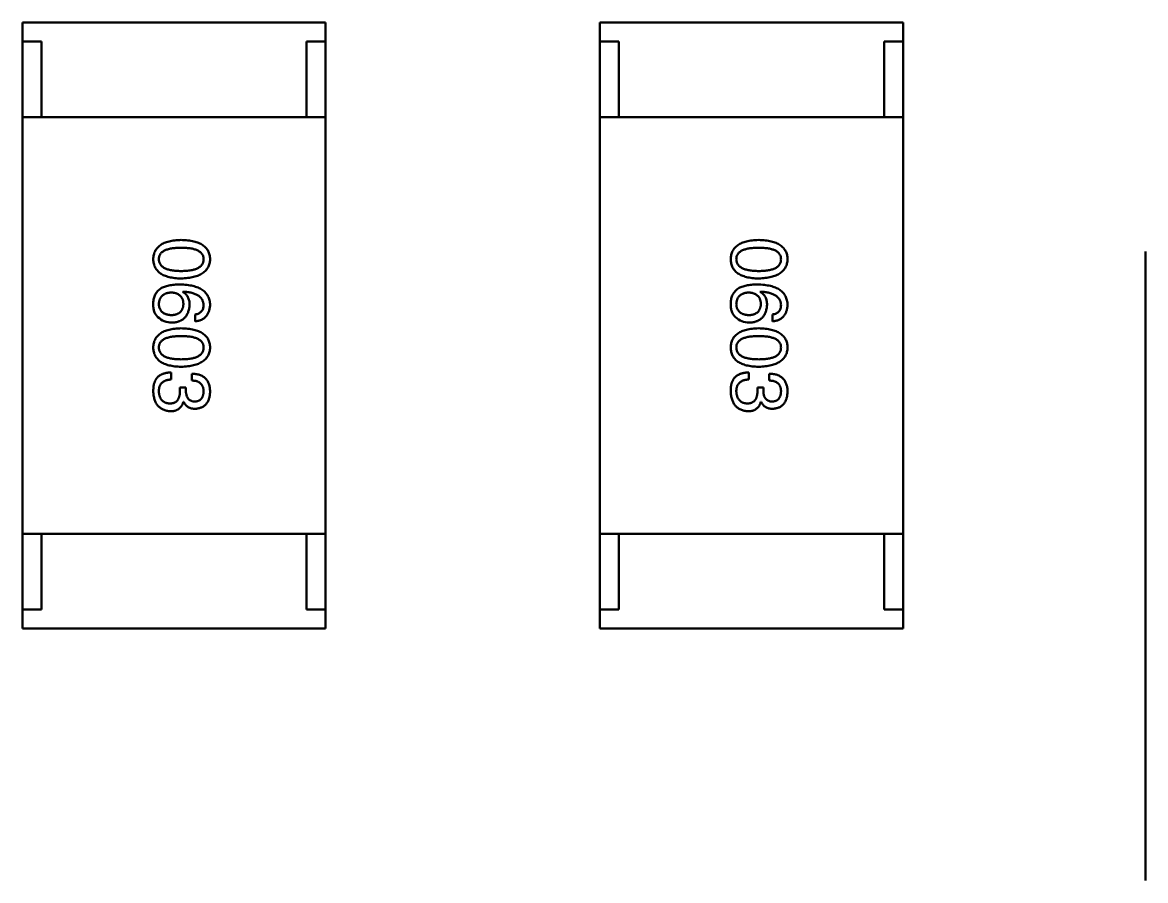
# Model space of a CAD drawing. Header units: millimetres. Extents: x 37 to 395, y 164 to 266.
# Drawn here: x 324.875 to 327.839, y 225.916 to 228.181 of the extents above; entities that cross this region are included whole.
import ezdxf

# ---------------------------------------------------------------- set-up
doc = ezdxf.new("R2010")
doc.units = ezdxf.units.MM
doc.header["$LTSCALE"] = 0.75
doc.layers.add('Visible', color=7, linetype='Continuous', lineweight=50)

msp = doc.modelspace()

# ---------------------------------------------------------------- linework, layer by layer
at = {"layer": 'Visible'}
for p, q in [((325.6752, 228.1808), (324.8752, 228.1808)), ((324.8752, 228.1308), (324.8752, 228.1808)), ((325.6752, 228.1308), (325.6752, 228.1808)), ((327.1992, 228.1808), (326.3992, 228.1808)), ((326.3992, 228.1308), (326.3992, 228.1808)), ((327.1992, 228.1308), (327.1992, 228.1808)), ((324.8752, 227.9308), (324.8752, 228.1308)), ((324.8752, 228.1308), (324.9252, 228.1308)), ((324.9252, 228.1308), (324.9252, 227.9308)), ((325.6252, 227.9308), (325.6252, 228.1308)), ((325.6252, 228.1308), (325.6752, 228.1308)), ((325.6752, 227.9308), (325.6752, 228.1308)), ((326.3992, 227.9308), (326.3992, 228.1308)), ((326.3992, 228.1308), (326.4492, 228.1308)), ((326.4492, 228.1308), (326.4492, 227.9308)), ((327.1492, 227.9308), (327.1492, 228.1308)), ((327.1492, 228.1308), (327.1992, 228.1308)), ((327.1992, 227.9308), (327.1992, 228.1308)), ((324.8752, 226.8308), (324.8752, 227.9308)), ((324.8752, 227.9308), (325.6752, 227.9308)), ((325.6252, 227.9308), (324.9252, 227.9308)), ((325.6752, 227.9308), (325.6752, 226.8308)), ((326.3992, 226.8308), (326.3992, 227.9308)), ((326.3992, 227.9308), (327.1992, 227.9308)), ((327.1492, 227.9308), (326.4492, 227.9308)), ((327.1992, 227.9308), (327.1992, 226.8308)), ((327.8392, 227.5762), (327.8392, 227.5759)), ((327.8392, 227.5759), (327.8392, 225.9159)), ((325.2983, 227.4695), (325.2991, 227.4703)), ((326.8223, 227.4695), (326.8231, 227.4703)), ((325.331, 227.4097), (325.331, 227.3916)), ((326.855, 227.4097), (326.855, 227.3916)), ((325.2679, 227.238), (325.2679, 227.2569)), ((325.322, 227.2536), (325.322, 227.2355)), ((326.7919, 227.238), (326.7919, 227.2569)), ((326.846, 227.2536), (326.846, 227.2355)), ((325.2909, 227.2175), (325.2909, 227.2085)), ((325.3065, 227.2175), (325.2909, 227.2175)), ((325.3065, 227.2077), (325.3065, 227.2175)), ((326.8149, 227.2175), (326.8149, 227.2085)), ((326.8305, 227.2175), (326.8149, 227.2175)), ((326.8305, 227.2077), (326.8305, 227.2175)), ((325.2999, 227.179), (325.3007, 227.179)), ((326.8239, 227.179), (326.8247, 227.179)), ((324.8752, 226.8308), (324.8752, 226.6308)), ((324.8752, 226.8308), (325.6752, 226.8308)), ((325.6252, 226.8308), (324.9252, 226.8308)), ((324.9252, 226.6308), (324.9252, 226.8308)), ((325.6252, 226.8308), (325.6252, 226.6308)), ((325.6752, 226.8308), (325.6752, 226.6308)), ((326.3992, 226.8308), (326.3992, 226.6308)), ((326.3992, 226.8308), (327.1992, 226.8308)), ((327.1492, 226.8308), (326.4492, 226.8308)), ((326.4492, 226.6308), (326.4492, 226.8308)), ((327.1492, 226.8308), (327.1492, 226.6308)), ((327.1992, 226.8308), (327.1992, 226.6308)), ((324.8752, 226.6308), (324.9252, 226.6308)), ((324.8752, 226.6308), (324.8752, 226.5808)), ((325.6252, 226.6308), (325.6752, 226.6308)), ((325.6752, 226.6308), (325.6752, 226.5808)), ((326.3992, 226.6308), (326.4492, 226.6308)), ((326.3992, 226.6308), (326.3992, 226.5808)), ((327.1492, 226.6308), (327.1992, 226.6308)), ((327.1992, 226.6308), (327.1992, 226.5808)), ((325.6752, 226.5808), (324.8752, 226.5808)), ((327.1992, 226.5808), (326.3992, 226.5808)), ((327.8392, 225.9159), (327.8392, 225.9156))]:
    msp.add_line(p, q, dxfattribs=at)
for centre in [(325.2689, 227.4403), (326.7929, 227.4403)]:
    msp.add_arc(centre, 0.0519, 225.691, 270.7052, dxfattribs=at)
for points, knots in [([(325.2942, 227.6066), (325.2912, 227.6065), (325.2855, 227.6063), (325.2772, 227.6055), (325.2695, 227.6044), (325.2623, 227.6029), (325.2557, 227.601), (325.2497, 227.5988), (325.2442, 227.5962), (325.2393, 227.5932), (325.2349, 227.5898), (325.2311, 227.5861), (325.2279, 227.5819), (325.2252, 227.5774), (325.2231, 227.5725), (325.2216, 227.5673), (325.2207, 227.5616), (325.2205, 227.5578), (325.2204, 227.5558)], [0, 0, 0, 0, 0.087693, 0.170223, 0.247496, 0.319826, 0.387768, 0.451403, 0.511459, 0.568358, 0.622671, 0.675251, 0.726739, 0.778422, 0.830759, 0.884394, 0.940865, 1, 1, 1, 1]), ([(325.3704, 227.5558), (325.3703, 227.5578), (325.3701, 227.5616), (325.3692, 227.5673), (325.3676, 227.5725), (325.3654, 227.5774), (325.3627, 227.5819), (325.3593, 227.5861), (325.3554, 227.5898), (325.3509, 227.5932), (325.3458, 227.5962), (325.3401, 227.5988), (325.3339, 227.601), (325.3271, 227.6029), (325.3197, 227.6044), (325.3117, 227.6055), (325.3031, 227.6063), (325.2972, 227.6065), (325.2942, 227.6066)], [0, 0, 0, 0, 0.057911, 0.113262, 0.165956, 0.217443, 0.268511, 0.319665, 0.372, 0.426129, 0.483365, 0.543779, 0.607756, 0.676562, 0.749704, 0.827713, 0.911177, 1, 1, 1, 1]), ([(326.8182, 227.6066), (326.8152, 227.6065), (326.8095, 227.6063), (326.8012, 227.6055), (326.7935, 227.6044), (326.7863, 227.6029), (326.7797, 227.601), (326.7737, 227.5988), (326.7682, 227.5962), (326.7633, 227.5932), (326.7589, 227.5898), (326.7551, 227.5861), (326.7519, 227.5819), (326.7492, 227.5774), (326.7471, 227.5725), (326.7456, 227.5673), (326.7447, 227.5616), (326.7445, 227.5578), (326.7444, 227.5558)], [0, 0, 0, 0, 0.087693, 0.170223, 0.247496, 0.319826, 0.387768, 0.451403, 0.511459, 0.568358, 0.622671, 0.675251, 0.726739, 0.778422, 0.830759, 0.884394, 0.940865, 1, 1, 1, 1]), ([(326.8944, 227.5558), (326.8943, 227.5578), (326.8941, 227.5616), (326.8932, 227.5673), (326.8916, 227.5725), (326.8894, 227.5774), (326.8867, 227.5819), (326.8833, 227.5861), (326.8794, 227.5898), (326.8749, 227.5932), (326.8698, 227.5962), (326.8641, 227.5988), (326.8579, 227.601), (326.8511, 227.6029), (326.8437, 227.6044), (326.8357, 227.6055), (326.8271, 227.6063), (326.8212, 227.6065), (326.8182, 227.6066)], [0, 0, 0, 0, 0.057911, 0.113262, 0.165956, 0.217443, 0.268511, 0.319665, 0.372, 0.426129, 0.483365, 0.543779, 0.607756, 0.676562, 0.749704, 0.827713, 0.911177, 1, 1, 1, 1]), ([(325.2351, 227.5558), (325.2352, 227.557), (325.2353, 227.5594), (325.236, 227.5629), (325.2371, 227.5661), (325.2388, 227.5691), (325.2409, 227.5719), (325.2434, 227.5744), (325.2465, 227.5766), (325.25, 227.5786), (325.2539, 227.5804), (325.2583, 227.582), (325.2632, 227.5832), (325.2685, 227.5843), (325.2742, 227.5851), (325.2805, 227.5857), (325.2872, 227.586), (325.2918, 227.5861), (325.2942, 227.5861)], [0, 0, 0, 0, 0.049766, 0.097012, 0.143225, 0.188786, 0.235079, 0.282962, 0.333687, 0.387747, 0.445963, 0.508657, 0.576545, 0.649868, 0.72822, 0.812712, 0.903543, 1, 1, 1, 1]), ([(325.2942, 227.5861), (325.2965, 227.5861), (325.3012, 227.586), (325.3079, 227.5857), (325.3141, 227.5851), (325.3199, 227.5843), (325.3252, 227.5832), (325.33, 227.582), (325.3344, 227.5804), (325.3384, 227.5786), (325.3419, 227.5766), (325.3449, 227.5744), (325.3474, 227.5718), (325.3496, 227.5691), (325.3512, 227.5661), (325.3524, 227.5629), (325.353, 227.5594), (325.3531, 227.557), (325.3532, 227.5558)], [0, 0, 0, 0, 0.096452, 0.187278, 0.271765, 0.350519, 0.423437, 0.491321, 0.554011, 0.612224, 0.666281, 0.717003, 0.764884, 0.811423, 0.856783, 0.902993, 0.950236, 1, 1, 1, 1]), ([(326.7591, 227.5558), (326.7592, 227.557), (326.7593, 227.5594), (326.76, 227.5629), (326.7611, 227.5661), (326.7628, 227.5691), (326.7649, 227.5719), (326.7674, 227.5744), (326.7705, 227.5766), (326.774, 227.5786), (326.7779, 227.5804), (326.7823, 227.582), (326.7872, 227.5832), (326.7925, 227.5843), (326.7982, 227.5851), (326.8045, 227.5857), (326.8112, 227.586), (326.8158, 227.5861), (326.8182, 227.5861)], [0, 0, 0, 0, 0.049766, 0.097012, 0.143225, 0.188786, 0.235079, 0.282962, 0.333687, 0.387747, 0.445963, 0.508657, 0.576545, 0.649868, 0.72822, 0.812712, 0.903543, 1, 1, 1, 1]), ([(326.8182, 227.5861), (326.8205, 227.5861), (326.8252, 227.586), (326.8319, 227.5857), (326.8381, 227.5851), (326.8439, 227.5843), (326.8492, 227.5832), (326.854, 227.582), (326.8584, 227.5804), (326.8624, 227.5786), (326.8659, 227.5766), (326.8689, 227.5744), (326.8714, 227.5718), (326.8736, 227.5691), (326.8752, 227.5661), (326.8764, 227.5629), (326.877, 227.5594), (326.8771, 227.557), (326.8772, 227.5558)], [0, 0, 0, 0, 0.096452, 0.187278, 0.271765, 0.350519, 0.423437, 0.491321, 0.554011, 0.612224, 0.666281, 0.717003, 0.764884, 0.811423, 0.856783, 0.902993, 0.950236, 1, 1, 1, 1]), ([(325.2204, 227.5558), (325.2205, 227.5538), (325.2207, 227.5499), (325.2216, 227.5443), (325.2231, 227.539), (325.2252, 227.5341), (325.2279, 227.5296), (325.2311, 227.5255), (325.2349, 227.5217), (325.2392, 227.5183), (325.2442, 227.5153), (325.2497, 227.5127), (325.2557, 227.5105), (325.2623, 227.5086), (325.2695, 227.5071), (325.2772, 227.506), (325.2855, 227.5052), (325.2912, 227.505), (325.2942, 227.5049)], [0, 0, 0, 0, 0.059134, 0.115603, 0.169236, 0.221572, 0.273254, 0.32474, 0.377319, 0.431815, 0.488555, 0.548609, 0.612242, 0.680182, 0.75251, 0.829782, 0.91231, 1, 1, 1, 1]), ([(325.2942, 227.5246), (325.2918, 227.5246), (325.2873, 227.5247), (325.2807, 227.525), (325.2745, 227.5256), (325.2688, 227.5265), (325.2635, 227.5276), (325.2587, 227.5289), (325.2543, 227.5305), (325.2504, 227.5323), (325.2469, 227.5344), (325.2438, 227.5367), (325.2412, 227.5392), (325.2391, 227.5421), (325.2374, 227.5452), (325.2361, 227.5485), (325.2354, 227.552), (325.2352, 227.5545), (325.2351, 227.5558)], [0, 0, 0, 0, 0.094834, 0.184067, 0.267029, 0.344713, 0.417334, 0.484367, 0.546941, 0.604717, 0.65953, 0.710539, 0.759381, 0.806382, 0.853027, 0.900623, 0.949121, 1, 1, 1, 1]), ([(325.2942, 227.5049), (325.2972, 227.5051), (325.303, 227.5053), (325.3115, 227.5062), (325.3194, 227.5074), (325.3268, 227.5089), (325.3335, 227.5108), (325.3398, 227.5131), (325.3454, 227.5157), (325.3505, 227.5188), (325.355, 227.5221), (325.359, 227.5258), (325.3623, 227.5299), (325.3651, 227.5344), (325.3673, 227.5393), (325.369, 227.5444), (325.37, 227.55), (325.3703, 227.5538), (325.3704, 227.5558)], [0, 0, 0, 0, 0.088475, 0.171606, 0.249595, 0.322626, 0.391327, 0.455765, 0.516374, 0.573675, 0.628522, 0.681161, 0.732559, 0.783563, 0.83504, 0.887639, 0.942585, 1, 1, 1, 1]), ([(325.3532, 227.5558), (325.3531, 227.5545), (325.353, 227.5521), (325.3524, 227.5485), (325.3512, 227.5452), (325.3496, 227.5421), (325.3474, 227.5393), (325.3449, 227.5367), (325.3418, 227.5344), (325.3384, 227.5323), (325.3344, 227.5305), (325.33, 227.5289), (325.3252, 227.5276), (325.3199, 227.5265), (325.3141, 227.5256), (325.3079, 227.525), (325.3012, 227.5247), (325.2965, 227.5246), (325.2942, 227.5246)], [0, 0, 0, 0, 0.050604, 0.098688, 0.145699, 0.191791, 0.238625, 0.286717, 0.337546, 0.391814, 0.449755, 0.512106, 0.579685, 0.652048, 0.730262, 0.814146, 0.904281, 1, 1, 1, 1]), ([(326.7444, 227.5558), (326.7445, 227.5538), (326.7447, 227.5499), (326.7456, 227.5443), (326.7471, 227.539), (326.7492, 227.5341), (326.7519, 227.5296), (326.7551, 227.5255), (326.7589, 227.5217), (326.7632, 227.5183), (326.7682, 227.5153), (326.7737, 227.5127), (326.7797, 227.5105), (326.7863, 227.5086), (326.7935, 227.5071), (326.8012, 227.506), (326.8095, 227.5052), (326.8152, 227.505), (326.8182, 227.5049)], [0, 0, 0, 0, 0.059134, 0.115603, 0.169236, 0.221572, 0.273254, 0.32474, 0.377319, 0.431815, 0.488555, 0.548609, 0.612242, 0.680182, 0.75251, 0.829782, 0.91231, 1, 1, 1, 1]), ([(326.8182, 227.5246), (326.8158, 227.5246), (326.8113, 227.5247), (326.8047, 227.525), (326.7985, 227.5256), (326.7928, 227.5265), (326.7875, 227.5276), (326.7827, 227.5289), (326.7783, 227.5305), (326.7744, 227.5323), (326.7709, 227.5344), (326.7678, 227.5367), (326.7652, 227.5392), (326.7631, 227.5421), (326.7614, 227.5452), (326.7601, 227.5485), (326.7594, 227.552), (326.7592, 227.5545), (326.7591, 227.5558)], [0, 0, 0, 0, 0.094834, 0.184067, 0.267029, 0.344713, 0.417334, 0.484367, 0.546941, 0.604717, 0.65953, 0.710539, 0.759381, 0.806382, 0.853027, 0.900623, 0.949121, 1, 1, 1, 1]), ([(326.8182, 227.5049), (326.8212, 227.5051), (326.827, 227.5053), (326.8355, 227.5062), (326.8434, 227.5074), (326.8508, 227.5089), (326.8575, 227.5108), (326.8638, 227.5131), (326.8694, 227.5157), (326.8745, 227.5188), (326.879, 227.5221), (326.883, 227.5258), (326.8863, 227.5299), (326.8891, 227.5344), (326.8913, 227.5393), (326.893, 227.5444), (326.894, 227.55), (326.8943, 227.5538), (326.8944, 227.5558)], [0, 0, 0, 0, 0.088475, 0.171606, 0.249595, 0.322626, 0.391327, 0.455765, 0.516374, 0.573675, 0.628522, 0.681161, 0.732559, 0.783563, 0.83504, 0.887639, 0.942585, 1, 1, 1, 1]), ([(326.8772, 227.5558), (326.8771, 227.5545), (326.877, 227.5521), (326.8764, 227.5485), (326.8752, 227.5452), (326.8736, 227.5421), (326.8714, 227.5393), (326.8689, 227.5367), (326.8659, 227.5344), (326.8624, 227.5323), (326.8584, 227.5305), (326.854, 227.5289), (326.8492, 227.5276), (326.8439, 227.5265), (326.8381, 227.5256), (326.8319, 227.525), (326.8252, 227.5247), (326.8205, 227.5246), (326.8182, 227.5246)], [0, 0, 0, 0, 0.050604, 0.098688, 0.145699, 0.191791, 0.238625, 0.286717, 0.337546, 0.391814, 0.449755, 0.512106, 0.579685, 0.652048, 0.730262, 0.814146, 0.904281, 1, 1, 1, 1]), ([(325.2909, 227.4892), (325.2882, 227.4892), (325.2831, 227.4891), (325.2755, 227.4886), (325.2685, 227.4878), (325.2619, 227.4866), (325.2558, 227.4851), (325.2501, 227.4833), (325.2448, 227.4812), (325.2416, 227.4794), (325.2401, 227.4785)], [0, 0, 0, 0, 0.151498, 0.29521, 0.430242, 0.557137, 0.677306, 0.790845, 0.898111, 1, 1, 1, 1]), ([(325.3704, 227.4351), (325.3703, 227.4372), (325.37, 227.4414), (325.3689, 227.4474), (325.3672, 227.453), (325.3649, 227.4582), (325.362, 227.463), (325.3585, 227.4674), (325.3544, 227.4714), (325.3497, 227.475), (325.3444, 227.4782), (325.3385, 227.481), (325.332, 227.4834), (325.3249, 227.4853), (325.3173, 227.4869), (325.309, 227.4881), (325.3001, 227.4889), (325.294, 227.4891), (325.2909, 227.4892)], [0, 0, 0, 0, 0.058957, 0.115262, 0.16907, 0.221312, 0.273147, 0.324961, 0.377649, 0.432026, 0.488925, 0.549039, 0.612912, 0.680653, 0.753056, 0.830314, 0.912483, 1, 1, 1, 1]), ([(326.8149, 227.4892), (326.8122, 227.4892), (326.8071, 227.4891), (326.7995, 227.4886), (326.7925, 227.4878), (326.7859, 227.4866), (326.7798, 227.4851), (326.7741, 227.4833), (326.7688, 227.4812), (326.7656, 227.4794), (326.7641, 227.4785)], [0, 0, 0, 0, 0.151498, 0.29521, 0.430242, 0.557137, 0.677306, 0.790845, 0.898111, 1, 1, 1, 1]), ([(326.8944, 227.4351), (326.8943, 227.4372), (326.894, 227.4414), (326.8929, 227.4474), (326.8912, 227.453), (326.8889, 227.4582), (326.886, 227.463), (326.8825, 227.4674), (326.8784, 227.4714), (326.8737, 227.475), (326.8684, 227.4782), (326.8625, 227.481), (326.856, 227.4834), (326.8489, 227.4853), (326.8413, 227.4869), (326.833, 227.4881), (326.8241, 227.4889), (326.818, 227.4891), (326.8149, 227.4892)], [0, 0, 0, 0, 0.058957, 0.115262, 0.16907, 0.221312, 0.273147, 0.324961, 0.377649, 0.432026, 0.488925, 0.549039, 0.612912, 0.680653, 0.753056, 0.830314, 0.912483, 1, 1, 1, 1]), ([(325.2401, 227.4785), (325.2386, 227.4774), (325.2356, 227.4752), (325.2317, 227.4713), (325.2284, 227.467), (325.2256, 227.4624), (325.2234, 227.4573), (325.2218, 227.4519), (325.2207, 227.4461), (325.2205, 227.4421), (325.2204, 227.44)], [0, 0, 0, 0, 0.125033, 0.246266, 0.36603, 0.485265, 0.606781, 0.732144, 0.862551, 1, 1, 1, 1]), ([(325.2351, 227.4367), (325.2352, 227.4379), (325.2353, 227.4403), (325.2358, 227.4436), (325.2365, 227.4468), (325.2375, 227.4497), (325.2386, 227.4525), (325.2401, 227.455), (325.2418, 227.4573), (325.2438, 227.4593), (325.2459, 227.4612), (325.2484, 227.4628), (325.251, 227.4642), (325.2539, 227.4654), (325.2571, 227.4663), (325.2605, 227.4671), (325.2641, 227.4676), (325.2666, 227.4678), (325.2679, 227.4679)], [0, 0, 0, 0, 0.070403, 0.137196, 0.200053, 0.260887, 0.31876, 0.37535, 0.430743, 0.485927, 0.541678, 0.598832, 0.657726, 0.719441, 0.783504, 0.851852, 0.923533, 1, 1, 1, 1]), ([(325.2679, 227.4679), (325.2692, 227.4678), (325.2716, 227.4676), (325.2752, 227.4671), (325.2785, 227.4664), (325.2816, 227.4654), (325.2844, 227.4643), (325.287, 227.4629), (325.2894, 227.4613), (325.2915, 227.4595), (325.2934, 227.4575), (325.295, 227.4553), (325.2965, 227.4529), (325.2976, 227.4502), (325.2986, 227.4473), (325.2993, 227.4443), (325.2997, 227.441), (325.2998, 227.4387), (325.2999, 227.4376)], [0, 0, 0, 0, 0.076072, 0.148369, 0.216753, 0.281358, 0.342792, 0.401604, 0.458929, 0.514444, 0.569818, 0.625343, 0.681554, 0.739608, 0.800134, 0.863477, 0.929547, 1, 1, 1, 1]), ([(325.3163, 227.4351), (325.3162, 227.4371), (325.3162, 227.4409), (325.3153, 227.4464), (325.3139, 227.4514), (325.3119, 227.456), (325.3094, 227.4601), (325.3062, 227.4638), (325.3025, 227.467), (325.2997, 227.4687), (325.2983, 227.4695)], [0, 0, 0, 0, 0.144617, 0.279572, 0.40596, 0.526097, 0.64389, 0.760003, 0.877724, 1, 1, 1, 1]), ([(325.2991, 227.4703), (325.3012, 227.4702), (325.3053, 227.4699), (325.3113, 227.4691), (325.3169, 227.4682), (325.322, 227.467), (325.3268, 227.4656), (325.3312, 227.4639), (325.3352, 227.4621), (325.3388, 227.46), (325.342, 227.4576), (325.3448, 227.4551), (325.3473, 227.4523), (325.3492, 227.4493), (325.3509, 227.4461), (325.352, 227.4426), (325.3529, 227.4389), (325.3531, 227.4364), (325.3532, 227.4351)], [0, 0, 0, 0, 0.089218, 0.173709, 0.252753, 0.326963, 0.397099, 0.462534, 0.524018, 0.582178, 0.637235, 0.689955, 0.741228, 0.791618, 0.841661, 0.892925, 0.945259, 1, 1, 1, 1]), ([(326.7641, 227.4785), (326.7626, 227.4774), (326.7596, 227.4752), (326.7557, 227.4713), (326.7524, 227.467), (326.7496, 227.4624), (326.7474, 227.4573), (326.7458, 227.4519), (326.7447, 227.4461), (326.7445, 227.4421), (326.7444, 227.44)], [0, 0, 0, 0, 0.125033, 0.246266, 0.36603, 0.485265, 0.606781, 0.732144, 0.862551, 1, 1, 1, 1]), ([(326.7591, 227.4367), (326.7592, 227.4379), (326.7593, 227.4403), (326.7598, 227.4436), (326.7605, 227.4468), (326.7615, 227.4497), (326.7626, 227.4525), (326.7641, 227.455), (326.7658, 227.4573), (326.7678, 227.4593), (326.7699, 227.4612), (326.7724, 227.4628), (326.775, 227.4642), (326.7779, 227.4654), (326.7811, 227.4663), (326.7845, 227.4671), (326.7881, 227.4676), (326.7906, 227.4678), (326.7919, 227.4679)], [0, 0, 0, 0, 0.070403, 0.137196, 0.200053, 0.260887, 0.31876, 0.37535, 0.430743, 0.485927, 0.541678, 0.598832, 0.657726, 0.719441, 0.783504, 0.851852, 0.923533, 1, 1, 1, 1]), ([(326.7919, 227.4679), (326.7932, 227.4678), (326.7956, 227.4676), (326.7992, 227.4671), (326.8025, 227.4664), (326.8056, 227.4654), (326.8084, 227.4643), (326.811, 227.4629), (326.8134, 227.4613), (326.8155, 227.4595), (326.8174, 227.4575), (326.8191, 227.4553), (326.8205, 227.4529), (326.8216, 227.4502), (326.8226, 227.4473), (326.8233, 227.4443), (326.8238, 227.441), (326.8238, 227.4387), (326.8239, 227.4376)], [0, 0, 0, 0, 0.076072, 0.148369, 0.216753, 0.281358, 0.342792, 0.401604, 0.458929, 0.514444, 0.569818, 0.625343, 0.681554, 0.739608, 0.800134, 0.863477, 0.929547, 1, 1, 1, 1]), ([(326.8403, 227.4351), (326.8402, 227.4371), (326.8402, 227.4409), (326.8393, 227.4464), (326.8379, 227.4514), (326.8359, 227.456), (326.8334, 227.4601), (326.8302, 227.4638), (326.8265, 227.467), (326.8237, 227.4687), (326.8223, 227.4695)], [0, 0, 0, 0, 0.144617, 0.279572, 0.40596, 0.526097, 0.64389, 0.760003, 0.877724, 1, 1, 1, 1]), ([(326.8231, 227.4703), (326.8252, 227.4702), (326.8293, 227.4699), (326.8353, 227.4691), (326.8409, 227.4682), (326.846, 227.467), (326.8508, 227.4656), (326.8552, 227.4639), (326.8592, 227.4621), (326.8628, 227.46), (326.866, 227.4576), (326.8688, 227.4551), (326.8713, 227.4523), (326.8732, 227.4493), (326.8749, 227.4461), (326.876, 227.4426), (326.8769, 227.4389), (326.8771, 227.4364), (326.8772, 227.4351)], [0, 0, 0, 0, 0.089218, 0.173709, 0.252753, 0.326963, 0.397099, 0.462534, 0.524018, 0.582178, 0.637235, 0.689955, 0.741228, 0.791618, 0.841661, 0.892925, 0.945259, 1, 1, 1, 1]), ([(325.2204, 227.44), (325.2204, 227.4379), (325.2203, 227.4338), (325.2208, 227.428), (325.2216, 227.4226), (325.2229, 227.4177), (325.2247, 227.4133), (325.2269, 227.4094), (325.2295, 227.406), (325.2316, 227.4041), (325.2327, 227.4031)], [0, 0, 0, 0, 0.156782, 0.301945, 0.436395, 0.561474, 0.678489, 0.78853, 0.894967, 1, 1, 1, 1]), ([(325.2688, 227.408), (325.2675, 227.4081), (325.2649, 227.4083), (325.2613, 227.4088), (325.2579, 227.4095), (325.2547, 227.4104), (325.2518, 227.4115), (325.2491, 227.4128), (325.2466, 227.4143), (325.2443, 227.416), (325.2424, 227.4179), (325.2406, 227.42), (325.2391, 227.4223), (325.2378, 227.4248), (325.2368, 227.4275), (325.236, 227.4304), (325.2354, 227.4335), (325.2352, 227.4356), (325.2351, 227.4367)], [0, 0, 0, 0, 0.078863, 0.153308, 0.223539, 0.289857, 0.35341, 0.413572, 0.471721, 0.528235, 0.584279, 0.638781, 0.69466, 0.751251, 0.809198, 0.869697, 0.933318, 1, 1, 1, 1]), ([(325.2999, 227.4376), (325.2998, 227.4364), (325.2997, 227.4342), (325.2993, 227.431), (325.2986, 227.4281), (325.2977, 227.4253), (325.2965, 227.4227), (325.2952, 227.4203), (325.2936, 227.4182), (325.2917, 227.4162), (325.2896, 227.4145), (325.2874, 227.4129), (325.2848, 227.4116), (325.282, 227.4104), (325.279, 227.4096), (325.2758, 227.4088), (325.2724, 227.4083), (325.27, 227.4081), (325.2688, 227.408)], [0, 0, 0, 0, 0.069884, 0.136529, 0.199638, 0.259844, 0.317774, 0.374356, 0.430026, 0.485148, 0.5409, 0.597889, 0.657472, 0.718614, 0.783613, 0.85129, 0.923712, 1, 1, 1, 1]), ([(325.2696, 227.3884), (325.2713, 227.3885), (325.2748, 227.3886), (325.2797, 227.3894), (325.2844, 227.3905), (325.2888, 227.3918), (325.2928, 227.3935), (325.2965, 227.3956), (325.2999, 227.398), (325.303, 227.4008), (325.3058, 227.4039), (325.3083, 227.4074), (325.3104, 227.4112), (325.3122, 227.4153), (325.3137, 227.4198), (325.3149, 227.4246), (325.3158, 227.4297), (325.3161, 227.4333), (325.3163, 227.4351)], [0, 0, 0, 0, 0.071527, 0.139094, 0.20346, 0.264939, 0.323904, 0.381383, 0.437591, 0.493343, 0.549401, 0.606085, 0.664838, 0.725424, 0.788712, 0.855452, 0.925772, 1, 1, 1, 1]), ([(325.331, 227.3916), (325.3325, 227.3918), (325.3355, 227.3922), (325.3397, 227.3932), (325.3436, 227.3943), (325.3473, 227.3958), (325.3508, 227.3976), (325.3539, 227.3996), (325.3568, 227.4019), (325.3594, 227.4045), (325.3617, 227.4074), (325.3638, 227.4105), (325.3656, 227.414), (325.3671, 227.4177), (325.3683, 227.4216), (325.3693, 227.4259), (325.37, 227.4304), (325.3703, 227.4335), (325.3704, 227.4351)], [0, 0, 0, 0, 0.06947, 0.136096, 0.199592, 0.260665, 0.319672, 0.377156, 0.433415, 0.489984, 0.546535, 0.604276, 0.663499, 0.725182, 0.788953, 0.855683, 0.926216, 1, 1, 1, 1]), ([(325.3532, 227.4351), (325.3531, 227.4334), (325.353, 227.4301), (325.3519, 227.4256), (325.3502, 227.4215), (325.3477, 227.418), (325.3446, 227.415), (325.3407, 227.4126), (325.3361, 227.4108), (325.3328, 227.4101), (325.331, 227.4097)], [0, 0, 0, 0, 0.136586, 0.261496, 0.378089, 0.490612, 0.605522, 0.725767, 0.8561, 1, 1, 1, 1]), ([(326.7444, 227.44), (326.7444, 227.4379), (326.7443, 227.4338), (326.7448, 227.428), (326.7456, 227.4226), (326.7469, 227.4177), (326.7487, 227.4133), (326.7509, 227.4094), (326.7535, 227.406), (326.7556, 227.4041), (326.7567, 227.4031)], [0, 0, 0, 0, 0.156782, 0.301945, 0.436395, 0.561474, 0.678489, 0.78853, 0.894967, 1, 1, 1, 1]), ([(326.7928, 227.408), (326.7915, 227.4081), (326.7889, 227.4083), (326.7853, 227.4088), (326.7819, 227.4095), (326.7787, 227.4104), (326.7758, 227.4115), (326.7731, 227.4128), (326.7706, 227.4143), (326.7684, 227.416), (326.7664, 227.4179), (326.7646, 227.42), (326.7631, 227.4223), (326.7618, 227.4248), (326.7608, 227.4275), (326.76, 227.4304), (326.7594, 227.4335), (326.7592, 227.4356), (326.7591, 227.4367)], [0, 0, 0, 0, 0.078863, 0.153308, 0.223539, 0.289857, 0.35341, 0.413572, 0.471721, 0.528235, 0.584279, 0.638781, 0.69466, 0.751251, 0.809198, 0.869697, 0.933318, 1, 1, 1, 1]), ([(326.8239, 227.4376), (326.8238, 227.4364), (326.8237, 227.4342), (326.8233, 227.431), (326.8226, 227.4281), (326.8217, 227.4253), (326.8205, 227.4227), (326.8192, 227.4203), (326.8176, 227.4182), (326.8157, 227.4162), (326.8136, 227.4145), (326.8114, 227.4129), (326.8088, 227.4116), (326.806, 227.4104), (326.803, 227.4096), (326.7998, 227.4088), (326.7964, 227.4083), (326.794, 227.4081), (326.7928, 227.408)], [0, 0, 0, 0, 0.069884, 0.136529, 0.199638, 0.259844, 0.317774, 0.374356, 0.430026, 0.485148, 0.5409, 0.597889, 0.657472, 0.718614, 0.783613, 0.85129, 0.923712, 1, 1, 1, 1]), ([(326.7936, 227.3884), (326.7953, 227.3885), (326.7988, 227.3886), (326.8037, 227.3894), (326.8084, 227.3905), (326.8128, 227.3918), (326.8168, 227.3935), (326.8205, 227.3956), (326.8239, 227.398), (326.827, 227.4008), (326.8298, 227.4039), (326.8323, 227.4074), (326.8344, 227.4112), (326.8362, 227.4153), (326.8377, 227.4198), (326.8389, 227.4246), (326.8398, 227.4297), (326.8401, 227.4333), (326.8403, 227.4351)], [0, 0, 0, 0, 0.071527, 0.139094, 0.20346, 0.264939, 0.323904, 0.381383, 0.437591, 0.493343, 0.549401, 0.606085, 0.664838, 0.725424, 0.788712, 0.855452, 0.925772, 1, 1, 1, 1]), ([(326.855, 227.3916), (326.8565, 227.3918), (326.8595, 227.3922), (326.8637, 227.3932), (326.8677, 227.3943), (326.8713, 227.3958), (326.8748, 227.3976), (326.8779, 227.3996), (326.8808, 227.4019), (326.8834, 227.4045), (326.8857, 227.4074), (326.8878, 227.4105), (326.8896, 227.414), (326.8911, 227.4177), (326.8923, 227.4216), (326.8933, 227.4259), (326.894, 227.4304), (326.8943, 227.4335), (326.8944, 227.4351)], [0, 0, 0, 0, 0.06947, 0.136096, 0.199592, 0.260665, 0.319672, 0.377156, 0.433415, 0.489984, 0.546535, 0.604276, 0.663499, 0.725182, 0.788953, 0.855683, 0.926216, 1, 1, 1, 1]), ([(326.8772, 227.4351), (326.8771, 227.4334), (326.877, 227.4301), (326.8759, 227.4256), (326.8742, 227.4215), (326.8718, 227.418), (326.8686, 227.415), (326.8647, 227.4126), (326.8601, 227.4108), (326.8568, 227.4101), (326.855, 227.4097)], [0, 0, 0, 0, 0.136586, 0.261496, 0.378089, 0.490612, 0.605522, 0.725767, 0.8561, 1, 1, 1, 1]), ([(325.2942, 227.3734), (325.2912, 227.3733), (325.2855, 227.3731), (325.2772, 227.3724), (325.2695, 227.3713), (325.2623, 227.3698), (325.2557, 227.3679), (325.2497, 227.3656), (325.2442, 227.363), (325.2393, 227.36), (325.2349, 227.3567), (325.2311, 227.3529), (325.2279, 227.3488), (325.2252, 227.3443), (325.2231, 227.3394), (325.2216, 227.3341), (325.2207, 227.3285), (325.2205, 227.3246), (325.2204, 227.3226)], [0, 0, 0, 0, 0.087693, 0.170223, 0.247496, 0.319826, 0.387768, 0.451403, 0.511459, 0.568358, 0.622671, 0.675251, 0.726739, 0.778422, 0.830759, 0.884394, 0.940865, 1, 1, 1, 1]), ([(325.3704, 227.3226), (325.3703, 227.3246), (325.3701, 227.3285), (325.3692, 227.3341), (325.3676, 227.3394), (325.3654, 227.3443), (325.3627, 227.3488), (325.3593, 227.3529), (325.3554, 227.3567), (325.3509, 227.36), (325.3458, 227.363), (325.3401, 227.3656), (325.3339, 227.3679), (325.3271, 227.3697), (325.3197, 227.3713), (325.3117, 227.3724), (325.3031, 227.3731), (325.2972, 227.3733), (325.2942, 227.3734)], [0, 0, 0, 0, 0.057911, 0.113262, 0.165956, 0.217443, 0.268511, 0.319665, 0.372, 0.426129, 0.483365, 0.543779, 0.607756, 0.676562, 0.749704, 0.827713, 0.911177, 1, 1, 1, 1]), ([(326.8182, 227.3734), (326.8152, 227.3733), (326.8095, 227.3731), (326.8012, 227.3724), (326.7935, 227.3713), (326.7863, 227.3698), (326.7797, 227.3679), (326.7737, 227.3656), (326.7682, 227.363), (326.7633, 227.36), (326.7589, 227.3567), (326.7551, 227.3529), (326.7519, 227.3488), (326.7492, 227.3443), (326.7471, 227.3394), (326.7456, 227.3341), (326.7447, 227.3285), (326.7445, 227.3246), (326.7444, 227.3226)], [0, 0, 0, 0, 0.087693, 0.170223, 0.247496, 0.319826, 0.387768, 0.451403, 0.511459, 0.568358, 0.622671, 0.675251, 0.726739, 0.778422, 0.830759, 0.884394, 0.940865, 1, 1, 1, 1]), ([(326.8944, 227.3226), (326.8943, 227.3246), (326.8941, 227.3285), (326.8932, 227.3341), (326.8916, 227.3394), (326.8894, 227.3443), (326.8867, 227.3488), (326.8833, 227.3529), (326.8794, 227.3567), (326.8749, 227.36), (326.8698, 227.363), (326.8641, 227.3656), (326.8579, 227.3679), (326.8511, 227.3697), (326.8437, 227.3713), (326.8357, 227.3724), (326.8271, 227.3731), (326.8212, 227.3733), (326.8182, 227.3734)], [0, 0, 0, 0, 0.057911, 0.113262, 0.165956, 0.217443, 0.268511, 0.319665, 0.372, 0.426129, 0.483365, 0.543779, 0.607756, 0.676562, 0.749704, 0.827713, 0.911177, 1, 1, 1, 1]), ([(325.2351, 227.3226), (325.2352, 227.3238), (325.2353, 227.3262), (325.236, 227.3297), (325.2371, 227.333), (325.2388, 227.3359), (325.2409, 227.3387), (325.2434, 227.3412), (325.2465, 227.3435), (325.25, 227.3455), (325.2539, 227.3472), (325.2583, 227.3488), (325.2632, 227.35), (325.2685, 227.3511), (325.2742, 227.3519), (325.2805, 227.3525), (325.2872, 227.3529), (325.2918, 227.3529), (325.2942, 227.3529)], [0, 0, 0, 0, 0.049766, 0.097012, 0.143225, 0.188786, 0.235079, 0.282962, 0.333687, 0.387747, 0.445963, 0.508657, 0.576545, 0.649868, 0.72822, 0.812712, 0.903543, 1, 1, 1, 1]), ([(325.2942, 227.3529), (325.2965, 227.3529), (325.3012, 227.3529), (325.3079, 227.3525), (325.3141, 227.3519), (325.3199, 227.3512), (325.3252, 227.35), (325.33, 227.3488), (325.3344, 227.3472), (325.3384, 227.3455), (325.3419, 227.3435), (325.3449, 227.3412), (325.3474, 227.3387), (325.3496, 227.336), (325.3512, 227.333), (325.3524, 227.3297), (325.353, 227.3262), (325.3531, 227.3238), (325.3532, 227.3226)], [0, 0, 0, 0, 0.096452, 0.187278, 0.271765, 0.350519, 0.423437, 0.491321, 0.554011, 0.612224, 0.666281, 0.717003, 0.764884, 0.811423, 0.856783, 0.902993, 0.950236, 1, 1, 1, 1]), ([(326.7591, 227.3226), (326.7592, 227.3238), (326.7593, 227.3262), (326.76, 227.3297), (326.7611, 227.333), (326.7628, 227.3359), (326.7649, 227.3387), (326.7674, 227.3412), (326.7705, 227.3435), (326.774, 227.3455), (326.7779, 227.3472), (326.7823, 227.3488), (326.7872, 227.35), (326.7925, 227.3511), (326.7982, 227.3519), (326.8045, 227.3525), (326.8112, 227.3529), (326.8158, 227.3529), (326.8182, 227.3529)], [0, 0, 0, 0, 0.049766, 0.097012, 0.143225, 0.188786, 0.235079, 0.282962, 0.333687, 0.387747, 0.445963, 0.508657, 0.576545, 0.649868, 0.72822, 0.812712, 0.903543, 1, 1, 1, 1]), ([(326.8182, 227.3529), (326.8205, 227.3529), (326.8252, 227.3529), (326.8319, 227.3525), (326.8381, 227.3519), (326.8439, 227.3512), (326.8492, 227.35), (326.854, 227.3488), (326.8584, 227.3472), (326.8624, 227.3455), (326.8659, 227.3435), (326.8689, 227.3412), (326.8714, 227.3387), (326.8736, 227.336), (326.8752, 227.333), (326.8764, 227.3297), (326.877, 227.3262), (326.8771, 227.3238), (326.8772, 227.3226)], [0, 0, 0, 0, 0.096452, 0.187278, 0.271765, 0.350519, 0.423437, 0.491321, 0.554011, 0.612224, 0.666281, 0.717003, 0.764884, 0.811423, 0.856783, 0.902993, 0.950236, 1, 1, 1, 1]), ([(325.2204, 227.3226), (325.2205, 227.3206), (325.2207, 227.3167), (325.2216, 227.3111), (325.2231, 227.3059), (325.2252, 227.301), (325.2279, 227.2964), (325.2311, 227.2923), (325.2349, 227.2885), (325.2392, 227.2852), (325.2442, 227.2822), (325.2497, 227.2796), (325.2557, 227.2773), (325.2623, 227.2755), (325.2695, 227.274), (325.2772, 227.2729), (325.2855, 227.2721), (325.2912, 227.2719), (325.2942, 227.2718)], [0, 0, 0, 0, 0.059134, 0.115603, 0.169236, 0.221572, 0.273254, 0.32474, 0.377319, 0.431815, 0.488555, 0.548609, 0.612242, 0.680182, 0.75251, 0.829782, 0.91231, 1, 1, 1, 1]), ([(325.2942, 227.2915), (325.2918, 227.2915), (325.2873, 227.2915), (325.2807, 227.2919), (325.2745, 227.2925), (325.2688, 227.2933), (325.2635, 227.2944), (325.2587, 227.2958), (325.2543, 227.2973), (325.2504, 227.2991), (325.2469, 227.3012), (325.2438, 227.3035), (325.2412, 227.3061), (325.2391, 227.3089), (325.2374, 227.312), (325.2361, 227.3153), (325.2354, 227.3189), (325.2352, 227.3214), (325.2351, 227.3226)], [0, 0, 0, 0, 0.094834, 0.184067, 0.267029, 0.344713, 0.417334, 0.484367, 0.546941, 0.604717, 0.65953, 0.710539, 0.759381, 0.806382, 0.853027, 0.900623, 0.949121, 1, 1, 1, 1]), ([(325.2942, 227.2718), (325.2972, 227.2719), (325.303, 227.2722), (325.3115, 227.273), (325.3194, 227.2742), (325.3268, 227.2758), (325.3335, 227.2777), (325.3398, 227.2799), (325.3454, 227.2826), (325.3505, 227.2856), (325.355, 227.289), (325.359, 227.2927), (325.3623, 227.2968), (325.3651, 227.3013), (325.3673, 227.3061), (325.369, 227.3113), (325.37, 227.3168), (325.3703, 227.3207), (325.3704, 227.3226)], [0, 0, 0, 0, 0.088475, 0.171606, 0.249595, 0.322626, 0.391327, 0.455765, 0.516374, 0.573675, 0.628522, 0.681161, 0.732559, 0.783563, 0.83504, 0.887639, 0.942585, 1, 1, 1, 1]), ([(325.3532, 227.3226), (325.3531, 227.3214), (325.353, 227.3189), (325.3524, 227.3153), (325.3512, 227.312), (325.3496, 227.3089), (325.3474, 227.3061), (325.3449, 227.3035), (325.3418, 227.3012), (325.3384, 227.2991), (325.3344, 227.2973), (325.33, 227.2957), (325.3252, 227.2944), (325.3199, 227.2933), (325.3141, 227.2925), (325.3079, 227.2919), (325.3012, 227.2915), (325.2965, 227.2915), (325.2942, 227.2915)], [0, 0, 0, 0, 0.050604, 0.098688, 0.145699, 0.191791, 0.238625, 0.286717, 0.337546, 0.391814, 0.449755, 0.512106, 0.579685, 0.652048, 0.730262, 0.814146, 0.904281, 1, 1, 1, 1]), ([(326.7444, 227.3226), (326.7445, 227.3206), (326.7447, 227.3167), (326.7456, 227.3111), (326.7471, 227.3059), (326.7492, 227.301), (326.7519, 227.2964), (326.7551, 227.2923), (326.7589, 227.2885), (326.7632, 227.2852), (326.7682, 227.2822), (326.7737, 227.2796), (326.7797, 227.2773), (326.7863, 227.2755), (326.7935, 227.274), (326.8012, 227.2729), (326.8095, 227.2721), (326.8152, 227.2719), (326.8182, 227.2718)], [0, 0, 0, 0, 0.059134, 0.115603, 0.169236, 0.221572, 0.273254, 0.32474, 0.377319, 0.431815, 0.488555, 0.548609, 0.612242, 0.680182, 0.75251, 0.829782, 0.91231, 1, 1, 1, 1]), ([(326.8182, 227.2915), (326.8158, 227.2915), (326.8113, 227.2915), (326.8047, 227.2919), (326.7985, 227.2925), (326.7928, 227.2933), (326.7875, 227.2944), (326.7827, 227.2958), (326.7783, 227.2973), (326.7744, 227.2991), (326.7709, 227.3012), (326.7678, 227.3035), (326.7652, 227.3061), (326.7631, 227.3089), (326.7614, 227.312), (326.7601, 227.3153), (326.7594, 227.3189), (326.7592, 227.3214), (326.7591, 227.3226)], [0, 0, 0, 0, 0.094834, 0.184067, 0.267029, 0.344713, 0.417334, 0.484367, 0.546941, 0.604717, 0.65953, 0.710539, 0.759381, 0.806382, 0.853027, 0.900623, 0.949121, 1, 1, 1, 1]), ([(326.8182, 227.2718), (326.8212, 227.2719), (326.827, 227.2722), (326.8355, 227.273), (326.8434, 227.2742), (326.8508, 227.2758), (326.8575, 227.2777), (326.8638, 227.2799), (326.8694, 227.2826), (326.8745, 227.2856), (326.879, 227.289), (326.883, 227.2927), (326.8863, 227.2968), (326.8891, 227.3013), (326.8913, 227.3061), (326.893, 227.3113), (326.894, 227.3168), (326.8943, 227.3207), (326.8944, 227.3226)], [0, 0, 0, 0, 0.088475, 0.171606, 0.249595, 0.322626, 0.391327, 0.455765, 0.516374, 0.573675, 0.628522, 0.681161, 0.732559, 0.783563, 0.83504, 0.887639, 0.942585, 1, 1, 1, 1]), ([(326.8772, 227.3226), (326.8771, 227.3214), (326.877, 227.3189), (326.8764, 227.3153), (326.8752, 227.312), (326.8736, 227.3089), (326.8714, 227.3061), (326.8689, 227.3035), (326.8659, 227.3012), (326.8624, 227.2991), (326.8584, 227.2973), (326.854, 227.2957), (326.8492, 227.2944), (326.8439, 227.2933), (326.8381, 227.2925), (326.8319, 227.2919), (326.8252, 227.2915), (326.8205, 227.2915), (326.8182, 227.2915)], [0, 0, 0, 0, 0.050604, 0.098688, 0.145699, 0.191791, 0.238625, 0.286717, 0.337546, 0.391814, 0.449755, 0.512106, 0.579685, 0.652048, 0.730262, 0.814146, 0.904281, 1, 1, 1, 1]), ([(325.2679, 227.2569), (325.2666, 227.2568), (325.264, 227.2567), (325.2601, 227.2564), (325.2565, 227.2559), (325.253, 227.2552), (325.2497, 227.2544), (325.2466, 227.2534), (325.2437, 227.2523), (325.2409, 227.251), (325.2383, 227.2495), (325.2359, 227.2479), (325.2337, 227.2461), (325.2316, 227.2441), (325.2298, 227.242), (325.2281, 227.2397), (325.2266, 227.2373), (325.2257, 227.2356), (325.2253, 227.2347)], [0, 0, 0, 0, 0.078937, 0.154495, 0.226898, 0.296844, 0.363348, 0.427781, 0.48946, 0.549586, 0.607902, 0.664733, 0.720805, 0.776157, 0.831175, 0.886736, 0.943094, 1, 1, 1, 1]), ([(325.3704, 227.206), (325.3703, 227.2079), (325.3702, 227.2116), (325.3695, 227.2169), (325.3686, 227.2219), (325.3671, 227.2265), (325.3654, 227.2307), (325.3633, 227.2346), (325.3608, 227.2382), (325.3579, 227.2413), (325.3547, 227.2442), (325.3511, 227.2466), (325.3471, 227.2487), (325.3428, 227.2504), (325.3381, 227.2518), (325.3331, 227.2527), (325.3277, 227.2534), (325.324, 227.2535), (325.322, 227.2536)], [0, 0, 0, 0, 0.073232, 0.142595, 0.207997, 0.270074, 0.329156, 0.386529, 0.441846, 0.496976, 0.551877, 0.607941, 0.665637, 0.725446, 0.788542, 0.855101, 0.925196, 1, 1, 1, 1]), ([(326.7919, 227.2569), (326.7906, 227.2568), (326.788, 227.2567), (326.7842, 227.2564), (326.7805, 227.2559), (326.777, 227.2552), (326.7737, 227.2544), (326.7706, 227.2534), (326.7677, 227.2523), (326.7649, 227.251), (326.7623, 227.2495), (326.7599, 227.2479), (326.7577, 227.2461), (326.7556, 227.2441), (326.7538, 227.242), (326.7521, 227.2397), (326.7506, 227.2373), (326.7497, 227.2356), (326.7493, 227.2347)], [0, 0, 0, 0, 0.078937, 0.154495, 0.226898, 0.296844, 0.363348, 0.427781, 0.48946, 0.549586, 0.607902, 0.664733, 0.720805, 0.776157, 0.831175, 0.886736, 0.943094, 1, 1, 1, 1]), ([(326.8944, 227.206), (326.8943, 227.2079), (326.8942, 227.2116), (326.8935, 227.2169), (326.8926, 227.2219), (326.8911, 227.2265), (326.8894, 227.2307), (326.8873, 227.2346), (326.8848, 227.2382), (326.8819, 227.2413), (326.8787, 227.2442), (326.8751, 227.2466), (326.8711, 227.2487), (326.8668, 227.2504), (326.8621, 227.2518), (326.8571, 227.2527), (326.8517, 227.2534), (326.848, 227.2535), (326.846, 227.2536)], [0, 0, 0, 0, 0.073232, 0.142595, 0.207997, 0.270074, 0.329156, 0.386529, 0.441846, 0.496976, 0.551877, 0.607941, 0.665637, 0.725446, 0.788542, 0.855101, 0.925196, 1, 1, 1, 1]), ([(325.2253, 227.2347), (325.2249, 227.2339), (325.2241, 227.2321), (325.2231, 227.2293), (325.2222, 227.2263), (325.2216, 227.223), (325.221, 227.2195), (325.2207, 227.2158), (325.2205, 227.2118), (325.2204, 227.2091), (325.2204, 227.2077)], [0, 0, 0, 0, 0.101955, 0.208983, 0.322698, 0.44339, 0.570851, 0.70629, 0.84885, 1, 1, 1, 1]), ([(325.2351, 227.2069), (325.2352, 227.2081), (325.2352, 227.2105), (325.2356, 227.2139), (325.2362, 227.2172), (325.2371, 227.2201), (325.2383, 227.2229), (325.2397, 227.2255), (325.2414, 227.2278), (325.2433, 227.2299), (325.2455, 227.2317), (325.248, 227.2333), (325.2507, 227.2347), (325.2536, 227.2358), (325.2568, 227.2367), (325.2603, 227.2374), (325.264, 227.2379), (325.2666, 227.238), (325.2679, 227.238)], [0, 0, 0, 0, 0.071272, 0.13882, 0.201858, 0.262757, 0.320043, 0.376709, 0.431462, 0.486034, 0.541209, 0.597703, 0.65589, 0.717768, 0.782056, 0.850407, 0.92277, 1, 1, 1, 1]), ([(325.322, 227.2355), (325.3233, 227.2355), (325.3257, 227.2354), (325.3293, 227.2349), (325.3326, 227.2344), (325.3356, 227.2335), (325.3384, 227.2325), (325.341, 227.2312), (325.3433, 227.2297), (325.3454, 227.228), (325.3473, 227.2261), (325.3488, 227.224), (325.3502, 227.2216), (325.3513, 227.2191), (325.3521, 227.2163), (325.3527, 227.2134), (325.3531, 227.2102), (325.3532, 227.208), (325.3532, 227.2069)], [0, 0, 0, 0, 0.078134, 0.15164, 0.221358, 0.286689, 0.348614, 0.407697, 0.464247, 0.520153, 0.574432, 0.629291, 0.684538, 0.742032, 0.801329, 0.863637, 0.930123, 1, 1, 1, 1]), ([(326.7493, 227.2347), (326.7489, 227.2339), (326.7481, 227.2321), (326.7471, 227.2293), (326.7462, 227.2263), (326.7456, 227.223), (326.7451, 227.2195), (326.7447, 227.2158), (326.7445, 227.2118), (326.7444, 227.2091), (326.7444, 227.2077)], [0, 0, 0, 0, 0.101955, 0.208983, 0.322698, 0.44339, 0.570851, 0.70629, 0.84885, 1, 1, 1, 1]), ([(326.7591, 227.2069), (326.7592, 227.2081), (326.7592, 227.2105), (326.7596, 227.2139), (326.7602, 227.2172), (326.7611, 227.2201), (326.7623, 227.2229), (326.7637, 227.2255), (326.7654, 227.2278), (326.7673, 227.2299), (326.7695, 227.2317), (326.772, 227.2333), (326.7747, 227.2347), (326.7776, 227.2358), (326.7808, 227.2367), (326.7843, 227.2374), (326.788, 227.2379), (326.7906, 227.238), (326.7919, 227.238)], [0, 0, 0, 0, 0.071272, 0.13882, 0.201858, 0.262757, 0.320043, 0.376709, 0.431462, 0.486034, 0.541209, 0.597703, 0.65589, 0.717768, 0.782056, 0.850407, 0.92277, 1, 1, 1, 1]), ([(326.846, 227.2355), (326.8473, 227.2355), (326.8497, 227.2354), (326.8533, 227.2349), (326.8566, 227.2344), (326.8596, 227.2335), (326.8624, 227.2325), (326.865, 227.2312), (326.8673, 227.2297), (326.8694, 227.228), (326.8713, 227.2261), (326.8729, 227.224), (326.8742, 227.2216), (326.8753, 227.2191), (326.8761, 227.2163), (326.8767, 227.2134), (326.8771, 227.2102), (326.8772, 227.208), (326.8772, 227.2069)], [0, 0, 0, 0, 0.078134, 0.15164, 0.221358, 0.286689, 0.348614, 0.407697, 0.464247, 0.520153, 0.574432, 0.629291, 0.684538, 0.742032, 0.801329, 0.863637, 0.930123, 1, 1, 1, 1]), ([(325.2204, 227.2077), (325.2205, 227.2056), (325.2207, 227.2016), (325.2214, 227.1958), (325.2224, 227.1904), (325.2238, 227.1854), (325.2255, 227.1807), (325.2275, 227.1764), (325.2299, 227.1725), (325.2326, 227.1689), (325.2357, 227.1658), (325.2391, 227.163), (325.2428, 227.1606), (325.2469, 227.1586), (325.2512, 227.1569), (325.256, 227.1557), (325.261, 227.1548), (325.2645, 227.1545), (325.2663, 227.1544)], [0, 0, 0, 0, 0.078078, 0.151942, 0.221594, 0.28726, 0.350176, 0.409768, 0.467648, 0.523784, 0.578904, 0.634014, 0.689819, 0.746826, 0.805875, 0.867063, 0.931764, 1, 1, 1, 1]), ([(325.2638, 227.1749), (325.2627, 227.175), (325.2606, 227.1751), (325.2575, 227.1757), (325.2546, 227.1764), (325.2519, 227.1775), (325.2494, 227.1787), (325.2471, 227.1801), (325.245, 227.1818), (325.2431, 227.1837), (325.2414, 227.1858), (325.2399, 227.1882), (325.2386, 227.1907), (325.2375, 227.1935), (325.2366, 227.1966), (325.2359, 227.1998), (325.2354, 227.2032), (325.2352, 227.2056), (325.2351, 227.2069)], [0, 0, 0, 0, 0.068514, 0.133941, 0.195994, 0.255362, 0.312994, 0.369441, 0.424687, 0.480522, 0.537148, 0.594801, 0.654411, 0.716817, 0.781981, 0.850498, 0.923306, 1, 1, 1, 1]), ([(325.2909, 227.2085), (325.2909, 227.2071), (325.2909, 227.2045), (325.2905, 227.2007), (325.29, 227.1971), (325.2892, 227.1939), (325.2883, 227.1908), (325.2872, 227.188), (325.2858, 227.1855), (325.2842, 227.1833), (325.2824, 227.1813), (325.2803, 227.1796), (325.2781, 227.1781), (325.2757, 227.1769), (325.273, 227.176), (325.2701, 227.1753), (325.2671, 227.175), (325.2649, 227.1749), (325.2638, 227.1749)], [0, 0, 0, 0, 0.082495, 0.159728, 0.232496, 0.300725, 0.365163, 0.425859, 0.483728, 0.538892, 0.592921, 0.646195, 0.699968, 0.754746, 0.811387, 0.870806, 0.933482, 1, 1, 1, 1]), ([(325.3302, 227.1798), (325.3285, 227.1799), (325.3265, 227.18), (325.3217, 227.1811), (325.3199, 227.1819), (325.317, 227.1834), (325.3149, 227.1848), (325.3109, 227.1894), (325.3097, 227.1918), (325.3068, 227.199), (325.3066, 227.2051), (325.3065, 227.2077)], [0.000001, 0.000001, 0.000001, 0.000001, 0.000529469, 0.000529469, 0.001127239, 0.001127239, 0.001835181, 0.001835181, 0.002488358, 0.002488358, 0.00458577, 0.00458577, 0.00458577, 0.00458577]), ([(325.3532, 227.2069), (325.3531, 227.2058), (325.353, 227.2038), (325.3527, 227.2009), (325.3522, 227.1982), (325.3515, 227.1957), (325.3506, 227.1933), (325.3496, 227.1911), (325.3484, 227.1892), (325.3471, 227.1874), (325.3456, 227.1858), (325.3438, 227.1844), (325.342, 227.1831), (325.34, 227.1821), (325.3378, 227.1812), (325.3354, 227.1806), (325.3329, 227.1801), (325.3311, 227.1799), (325.3302, 227.1798)], [0, 0, 0, 0, 0.078051, 0.151197, 0.220412, 0.286742, 0.34933, 0.409464, 0.467368, 0.52298, 0.578639, 0.633998, 0.690142, 0.746855, 0.805868, 0.867776, 0.932345, 1, 1, 1, 1]), ([(325.3319, 227.161), (325.3334, 227.1611), (325.3363, 227.1613), (325.3405, 227.1621), (325.3444, 227.1632), (325.3481, 227.1646), (325.3515, 227.1664), (325.3546, 227.1684), (325.3575, 227.1707), (325.36, 227.1734), (325.3623, 227.1764), (325.3643, 227.1797), (325.366, 227.1834), (325.3674, 227.1873), (325.3686, 227.1915), (325.3695, 227.1961), (325.3701, 227.201), (325.3703, 227.2043), (325.3704, 227.206)], [0, 0, 0, 0, 0.067521, 0.132139, 0.193339, 0.252064, 0.309083, 0.364848, 0.420021, 0.475612, 0.532002, 0.589602, 0.649896, 0.712634, 0.778603, 0.848416, 0.922155, 1, 1, 1, 1]), ([(326.7444, 227.2077), (326.7445, 227.2056), (326.7447, 227.2016), (326.7454, 227.1958), (326.7464, 227.1904), (326.7478, 227.1854), (326.7495, 227.1807), (326.7515, 227.1764), (326.7539, 227.1725), (326.7566, 227.1689), (326.7597, 227.1658), (326.7631, 227.163), (326.7668, 227.1606), (326.7709, 227.1586), (326.7752, 227.1569), (326.78, 227.1557), (326.785, 227.1548), (326.7885, 227.1545), (326.7903, 227.1544)], [0, 0, 0, 0, 0.078078, 0.151942, 0.221594, 0.28726, 0.350176, 0.409768, 0.467648, 0.523784, 0.578904, 0.634014, 0.689819, 0.746826, 0.805875, 0.867063, 0.931764, 1, 1, 1, 1]), ([(326.7878, 227.1749), (326.7867, 227.175), (326.7846, 227.1751), (326.7815, 227.1757), (326.7786, 227.1764), (326.7759, 227.1775), (326.7734, 227.1787), (326.7711, 227.1801), (326.769, 227.1818), (326.7671, 227.1837), (326.7654, 227.1858), (326.7639, 227.1882), (326.7626, 227.1907), (326.7615, 227.1935), (326.7606, 227.1966), (326.7599, 227.1998), (326.7594, 227.2032), (326.7592, 227.2056), (326.7591, 227.2069)], [0, 0, 0, 0, 0.068514, 0.133941, 0.195994, 0.255362, 0.312994, 0.369441, 0.424687, 0.480522, 0.537148, 0.594801, 0.654411, 0.716817, 0.781981, 0.850498, 0.923306, 1, 1, 1, 1]), ([(326.8149, 227.2085), (326.8149, 227.2071), (326.8149, 227.2045), (326.8145, 227.2007), (326.814, 227.1971), (326.8132, 227.1939), (326.8123, 227.1908), (326.8112, 227.188), (326.8098, 227.1855), (326.8082, 227.1833), (326.8064, 227.1813), (326.8043, 227.1796), (326.8021, 227.1781), (326.7997, 227.1769), (326.797, 227.176), (326.7941, 227.1753), (326.7911, 227.175), (326.7889, 227.1749), (326.7878, 227.1749)], [0, 0, 0, 0, 0.082495, 0.159728, 0.232496, 0.300725, 0.365163, 0.425859, 0.483728, 0.538892, 0.592921, 0.646195, 0.699968, 0.754746, 0.811387, 0.870806, 0.933482, 1, 1, 1, 1]), ([(326.8542, 227.1798), (326.8525, 227.1799), (326.8505, 227.18), (326.8457, 227.1811), (326.8439, 227.1819), (326.8411, 227.1834), (326.8389, 227.1848), (326.8349, 227.1894), (326.8337, 227.1918), (326.8308, 227.199), (326.8306, 227.2051), (326.8305, 227.2077)], [0.000001, 0.000001, 0.000001, 0.000001, 0.000529469, 0.000529469, 0.001127239, 0.001127239, 0.001835181, 0.001835181, 0.002488358, 0.002488358, 0.00458577, 0.00458577, 0.00458577, 0.00458577]), ([(326.8772, 227.2069), (326.8771, 227.2058), (326.877, 227.2038), (326.8767, 227.2009), (326.8762, 227.1982), (326.8755, 227.1957), (326.8747, 227.1933), (326.8736, 227.1911), (326.8724, 227.1892), (326.8711, 227.1874), (326.8696, 227.1858), (326.8678, 227.1844), (326.866, 227.1831), (326.864, 227.1821), (326.8618, 227.1812), (326.8594, 227.1806), (326.8569, 227.1801), (326.8551, 227.1799), (326.8542, 227.1798)], [0, 0, 0, 0, 0.078051, 0.151197, 0.220412, 0.286742, 0.34933, 0.409464, 0.467368, 0.52298, 0.578639, 0.633998, 0.690142, 0.746855, 0.805868, 0.867776, 0.932345, 1, 1, 1, 1]), ([(326.8559, 227.161), (326.8574, 227.1611), (326.8603, 227.1613), (326.8645, 227.1621), (326.8684, 227.1632), (326.8721, 227.1646), (326.8755, 227.1664), (326.8786, 227.1684), (326.8815, 227.1707), (326.884, 227.1734), (326.8863, 227.1764), (326.8883, 227.1797), (326.89, 227.1834), (326.8914, 227.1873), (326.8926, 227.1915), (326.8935, 227.1961), (326.8941, 227.201), (326.8943, 227.2043), (326.8944, 227.206)], [0, 0, 0, 0, 0.067521, 0.132139, 0.193339, 0.252064, 0.309083, 0.364848, 0.420021, 0.475612, 0.532002, 0.589602, 0.649896, 0.712634, 0.778603, 0.848416, 0.922155, 1, 1, 1, 1]), ([(325.2663, 227.1544), (325.2674, 227.1544), (325.2695, 227.1544), (325.2725, 227.1548), (325.2754, 227.1552), (325.2782, 227.1559), (325.2808, 227.1568), (325.2833, 227.1578), (325.2856, 227.1591), (325.2878, 227.1605), (325.2899, 227.1621), (325.2917, 227.164), (325.2935, 227.166), (325.2951, 227.1682), (325.2965, 227.1707), (325.2978, 227.1732), (325.2989, 227.176), (325.2996, 227.178), (325.2999, 227.179)], [0, 0, 0, 0, 0.071215, 0.138707, 0.20396, 0.266995, 0.327734, 0.387609, 0.445602, 0.503345, 0.561136, 0.618597, 0.677672, 0.738255, 0.799989, 0.863961, 0.930555, 1, 1, 1, 1]), ([(325.3007, 227.179), (325.3014, 227.1776), (325.3028, 227.1748), (325.3056, 227.171), (325.3089, 227.1679), (325.3126, 227.1653), (325.3168, 227.1634), (325.3214, 227.1619), (325.3265, 227.1611), (325.33, 227.161), (325.3319, 227.161)], [0, 0, 0, 0, 0.125227, 0.244792, 0.361427, 0.478215, 0.59667, 0.722058, 0.856314, 1, 1, 1, 1]), ([(326.7903, 227.1544), (326.7914, 227.1544), (326.7935, 227.1544), (326.7965, 227.1548), (326.7994, 227.1552), (326.8022, 227.1559), (326.8048, 227.1568), (326.8073, 227.1578), (326.8096, 227.1591), (326.8118, 227.1605), (326.8139, 227.1621), (326.8158, 227.164), (326.8175, 227.166), (326.8191, 227.1682), (326.8205, 227.1707), (326.8218, 227.1732), (326.8229, 227.176), (326.8236, 227.178), (326.8239, 227.179)], [0, 0, 0, 0, 0.071215, 0.138707, 0.20396, 0.266995, 0.327734, 0.387609, 0.445602, 0.503345, 0.561136, 0.618597, 0.677672, 0.738255, 0.799989, 0.863961, 0.930555, 1, 1, 1, 1]), ([(326.8247, 227.179), (326.8254, 227.1776), (326.8268, 227.1748), (326.8296, 227.171), (326.8329, 227.1679), (326.8366, 227.1653), (326.8408, 227.1634), (326.8454, 227.1619), (326.8505, 227.1611), (326.854, 227.161), (326.8559, 227.161)], [0, 0, 0, 0, 0.125227, 0.244792, 0.361427, 0.478215, 0.59667, 0.722058, 0.856314, 1, 1, 1, 1])]:
    msp.add_open_spline(points, degree=3, knots=knots, dxfattribs=at)

doc.saveas('drawing.dxf')
